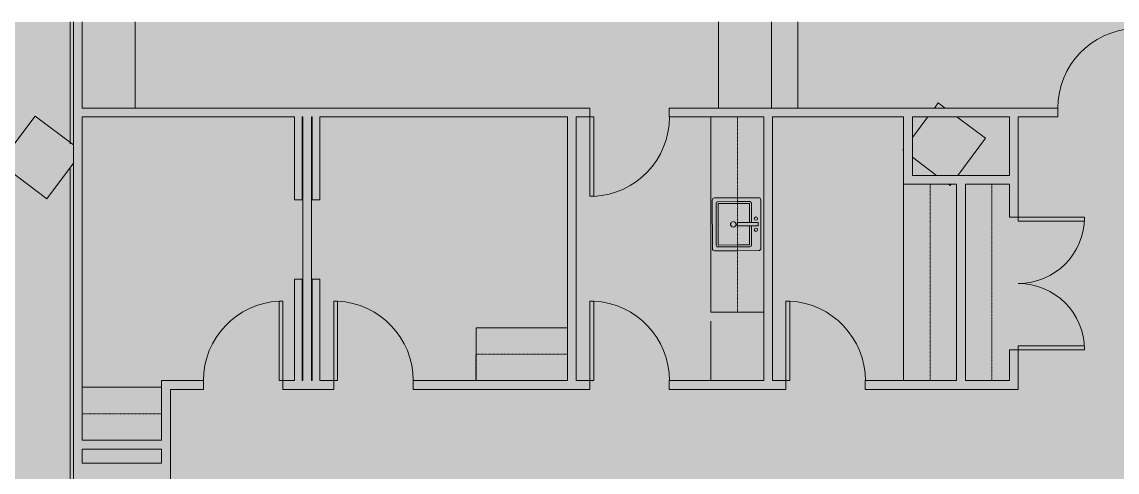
# Model space of a CAD drawing. Header units: inches. Extents: x 41 to 1584, y -595 to 378.
# Drawn here: x 519.4 to 1015.9, y 169 to 373 of the extents above; entities that cross this region are included whole.
import ezdxf

# ---------------------------------------------------------------- set-up
doc = ezdxf.new("R2010")
doc.units = ezdxf.units.IN
doc.header["$MEASUREMENT"] = 0
doc.linetypes.add('Overhead', pattern=[0.15625, 0.09375, -0.0625])
for name, color, linetype, lineweight in [('A-DETL', 90, 'Continuous', 9), ('A-DETL-GENF', 92, 'Continuous', 9), ('A-DOOR', 31, 'Continuous', 13), ('A-EXIST-WALL-INT', 250, 'Continuous', 9), ('A-WALL', 113, 'Continuous', 13), ('A-WALL-PATT', 111, 'Continuous', 13), ('I-WALL', 2, 'Continuous', 13), ('new block- skin dc_dwg', 8, 'Continuous', 9), ('P-SANR-FIXT', 6, 'Continuous', 13), ('Q-CASE', 31, 'Continuous', 13), ('S-EXIST-COLS', 250, 'Continuous', 9)]:
    doc.layers.add(name, color=color, linetype=linetype, lineweight=lineweight)

# ---------------------------------------------------------------- blocks, each defined once
blk = doc.blocks.new('Single-Flush - 36_ x 84_-1510128-New Construction - Partition Plan')
at = {"layer": 'A-DOOR', "color": 7, "lineweight": 20}
for p, q in [((16.25, 2), (16.25, 38.02)), ((18, 38.02), (16.25, 38.02)), ((18, 2), (18, 38.02)), ((18, 2), (16.25, 2))]:
    blk.add_line(p, q, dxfattribs=at)
at = {"layer": 'A-DOOR', "lineweight": 9}
blk.add_arc((18, 2), 36.07, 92.7812, 180, dxfattribs=at)
blk = doc.blocks.new('Single-Flush - 36_ x 84_-1509972-New Construction - Partition Plan')
at = {"layer": 'A-DOOR', "color": 7, "lineweight": 20}
for p, q in [((16.25, -2), (16.25, -38.02)), ((18, -2), (16.25, -2)), ((18, -2), (18, -38.02)), ((18, -38.02), (16.25, -38.02))]:
    blk.add_line(p, q, dxfattribs=at)
at = {"layer": 'A-DOOR', "lineweight": 9}
blk.add_arc((18, -2), 36.07, 180, 267.2188, dxfattribs=at)
blk = doc.blocks.new('Counter Top _No Backsplash_ - Standard Counter Top-V3-New Construction - Partition Plan')
at = {"layer": 'Q-CASE'}
for q in [(-47.26, 0), (-11.26, -12.05)]:
    blk.add_line((-11.26, 0), q, dxfattribs=at)
blk = doc.blocks.new('Double-Flush - 60_ x 84_-1670312-New Construction - Partition Plan')
at = {"layer": 'A-DOOR', "color": 7, "lineweight": 20}
for p, q in [((-30, 32), (-28.25, 32)), ((-30, 2), (-30, 32)), ((-28.25, 2), (-28.25, 32)), ((28.25, 2), (28.25, 31.95)), ((30, 2), (30, 32)), ((-30, 2), (-28.25, 2)), ((30, 2), (28.25, 2))]:
    blk.add_line(p, q, dxfattribs=at)
at = {"layer": 'A-DOOR', "lineweight": 9}
for centre, start, end in [((-30, 2), 0, 90), ((30, 2), 90, 180)]:
    blk.add_arc(centre, 30, start, end, dxfattribs=at)
blk = doc.blocks.new('Upper Cabinet - Standard Upper Cabinet-1780837-New Construction - Partition Plan')
at = {"layer": 'Q-CASE', "linetype": 'Overhead', "lineweight": 9}
for p, q in [((-47.26, 12), (-11.26, 12)), ((-47.26, 0), (-47.26, 12)), ((-11.26, 12), (-11.26, 0))]:
    blk.add_line(p, q, dxfattribs=at)
at = {"layer": 'Q-CASE'}
blk.add_line((-11.26, 0), (-47.26, 0), dxfattribs=at)
blk = doc.blocks.new('Upper Cabinet - Standard Upper Cabinet-1759021-New Construction - Partition Plan')
at = {"layer": 'Q-CASE'}
blk.add_line((41.78, 0), (-47.26, 0), dxfattribs=at)
at = {"layer": 'Q-CASE', "linetype": 'Overhead', "lineweight": 9}
for p, q in [((-47.26, 0), (-47.26, -12)), ((41.78, -12), (41.78, 0)), ((-47.26, -12), (41.78, -12))]:
    blk.add_line(p, q, dxfattribs=at)
blk = doc.blocks.new('Upper Cabinet - Standard Upper Cabinet-1814856-New Construction - Partition Plan')
at = {"layer": 'Q-CASE', "linetype": 'Overhead', "lineweight": 9}
for p, q in [((-47.26, 12), (41.78, 12)), ((-47.26, 0), (-47.26, 12)), ((41.78, 12), (41.78, 0))]:
    blk.add_line(p, q, dxfattribs=at)
at = {"layer": 'Q-CASE'}
blk.add_line((41.78, 0), (-47.26, 0), dxfattribs=at)
blk = doc.blocks.new('Counter Top _No Backsplash_ - Standard Counter Top-1673684-New Construction - Partition Plan')
at = {"layer": 'Q-CASE'}
for p, q in [((41.78, 0), (-47.26, 0)), ((-47.26, -12), (-47.26, -24)), ((41.78, -12), (41.78, -24)), ((-47.26, -24), (41.78, -24))]:
    blk.add_line(p, q, dxfattribs=at)
blk = doc.blocks.new('Upper Cabinet - Standard Upper Cabinet-1830269-New Construction - Partition Plan')
at = {"layer": 'Q-CASE', "linetype": 'Overhead', "lineweight": 9}
for p, q in [((-47.26, 12), (41.24, 12)), ((-47.26, 0), (-47.26, 12)), ((41.24, 12), (41.24, 0))]:
    blk.add_line(p, q, dxfattribs=at)
at = {"layer": 'Q-CASE'}
blk.add_line((41.24, 0), (-47.26, 0), dxfattribs=at)
blk = doc.blocks.new('Counter Top _No Backsplash_ - Standard Counter Top-1830148-New Construction - Partition Plan')
at = {"layer": 'Q-CASE'}
for p, q in [((41.24, 0), (-47.26, 0)), ((41.31, 0), (41.24, 0)), ((41.31, 0), (41.31, -24)), ((-47.26, -12), (-47.26, -24)), ((-47.26, -24), (41.31, -24))]:
    blk.add_line(p, q, dxfattribs=at)
blk = doc.blocks.new('Counter Top _No Backsplash_ - Standard Counter Top-1732984-New Construction - Partition Plan')
at = {"layer": 'Q-CASE'}
blk.add_line((43.44, 0), (4.41, 0), dxfattribs=at)
blk = doc.blocks.new('Counter Top _No Backsplash_ - Standard Counter Top-1723761-New Construction - Partition Plan')
at = {"layer": 'Q-CASE'}
for p, q in [((-8.23, 0), (-47.26, 0)), ((-47.26, -12), (-8.23, -12))]:
    blk.add_line(p, q, dxfattribs=at)
blk = doc.blocks.new('Counter Top _No Backsplash_ - Standard Counter Top-1732240-New Construction - Partition Plan')
at = {"layer": 'Q-CASE'}
for p, q in [((-5.26, 12), (-5.26, 24)), ((-5.26, 0), (-5.26, 12)), ((-5.26, 0), (-46.61, 0))]:
    blk.add_line(p, q, dxfattribs=at)
blk = doc.blocks.new('Upper Cabinet - Standard Upper Cabinet-1823419-New Construction - Partition Plan')
at = {"layer": 'Q-CASE', "linetype": 'Overhead', "lineweight": 9}
for p, q in [((-47.26, 12), (-5.76, 12)), ((-47.26, 0), (-47.26, 12)), ((-5.76, 12), (-5.76, 0))]:
    blk.add_line(p, q, dxfattribs=at)
at = {"layer": 'Q-CASE'}
blk.add_line((-5.76, 0), (-47.26, 0), dxfattribs=at)
blk = doc.blocks.new('Single-Flush - 36_ x 84_ PANELED-1861567-New Construction - Partition Plan')
at = {"layer": 'A-DOOR', "color": 7, "lineweight": 20}
for p, q in [((16.25, 2), (16.25, 38.02)), ((18, 38.02), (16.25, 38.02)), ((18, 2), (18, 38.02)), ((18, 2), (16.25, 2))]:
    blk.add_line(p, q, dxfattribs=at)
at = {"layer": 'A-DOOR', "lineweight": 9}
blk.add_arc((18, 2), 36.07, 92.7812, 180, dxfattribs=at)
blk = doc.blocks.new('Counter Top _No Backsplash_ - Standard Counter Top-1723731-New Construction - Partition Plan')
at = {"layer": 'Q-CASE'}
for p, q in [((-8.23, 0), (-47.26, 0)), ((-47.26, -24), (-8.23, -24))]:
    blk.add_line(p, q, dxfattribs=at)
blk = doc.blocks.new('Counter Top _No Backsplash_ - Standard Counter Top-V4-New Construction - Partition Plan')
at = {"layer": 'Q-CASE'}
for p, q in [((-8.23, 0), (-47.26, 0)), ((-47.26, 0), (-47.26, -23.94)), ((-47.26, -23.94), (-47.26, -24)), ((-47.26, -24), (-8.23, -24))]:
    blk.add_line(p, q, dxfattribs=at)
blk = doc.blocks.new('Sink-Single - 2D - Default-V5-New Construction - Partition Plan')
at = {"layer": 'P-SANR-FIXT'}
for p, q in [((-12, -2.5), (-12, -12.78)), ((11, -1.5), (-11, -1.5)), ((-10.25, -4), (-10.25, -12.79)), ((9.5, -3.25), (-9.5, -3.25)), ((-9.37, -12.79), (-9.37, -4.13)), ((-9.37, -4.13), (9.38, -4.13)), ((9.38, -4.13), (9.38, -12.88)), ((10.25, -12.88), (10.25, -4)), ((12, -12.89), (12, -2.5)), ((-12, -12.78), (-12, -22.5)), ((-10.25, -12.79), (-10.25, -18.5)), ((-9.37, -18.37), (-9.37, -12.79)), ((0.74, -12.75), (-0.76, -12.75)), ((-0.76, -12.75), (-0.76, -12.83)), ((-0.76, -12.83), (-0.76, -22.25)), ((0.74, -12.84), (0.74, -12.75)), ((0.74, -22.25), (0.74, -12.84)), ((9.38, -12.88), (9.38, -18.37)), ((10.25, -18.5), (10.25, -12.88)), ((12, -22.5), (12, -12.89)), ((-9.5, -19.25), (-0.76, -19.25)), ((-0.76, -18.37), (-9.37, -18.37)), ((9.38, -18.37), (0.74, -18.37)), ((0.74, -19.25), (9.5, -19.25)), ((-11, -23.5), (11, -23.5)), ((-0.76, -22.25), (0.74, -22.25))]:
    blk.add_line(p, q, dxfattribs=at)
for centre, radius, start, end in [((-11, -2.5), 1, 135, 180), ((-11, -2.5), 1, 90, 135), ((-9.5, -4), 0.75, 90, 180), ((9.5, -4), 0.75, 45, 90), ((9.5, -4), 0.75, 360, 45), ((11, -2.5), 1, 45, 90), ((11, -2.5), 1, 0, 45), ((-0.03, -11), 1.25, 72, 180), ((-0.03, -11), 1.25, 360, 72), ((-0.03, -11), 1.25, 180, 288), ((-0.03, -11), 1.25, 288, 324), ((-0.03, -11), 1.25, 324, 0), ((-9.5, -18.5), 0.75, 180, 270), ((9.5, -18.5), 0.75, 270, 0), ((-11, -22.5), 1, 180, 270), ((-2.5, -21.25), 0.75, 360, 180), ((-2.5, -21.25), 0.75, 180, 360), ((2.5, -21.25), 0.75, 360, 180), ((2.5, -21.25), 0.75, 180, 360), ((11, -22.5), 1, 270, 0)]:
    blk.add_arc(centre, radius, start, end, dxfattribs=at)
blk = doc.blocks.new('new block- skin dc_dwg-1925045-New Construction - Partition Plan')
at = {"layer": 'A-EXIST-WALL-INT'}
for p, q in [((1772.03, 1722.8), (1772.03, 1667.55)), ((1777.5, 1683.77), (1777.5, 1722.8)), ((1777.5, 1664.05), (1777.5, 1679.77)), ((1772.03, 1260.58), (1772.03, 1656.76))]:
    blk.add_line(p, q, dxfattribs=at)
at = {"layer": 'S-EXIST-COLS'}
for p, q in [((2153.87, 1670.46), (2160.86, 1679.77)), ((2174.04, 1679.77), (2187, 1670.05)), ((2187, 1670.05), (2174.39, 1653.24)), ((1773.5, 1658.72), (1761.45, 1642.66)), ((2164.83, 1653.24), (2153.87, 1661.46))]:
    blk.add_line(p, q, dxfattribs=at)
at = {"layer": 'S-EXIST-COLS', "flags": 128}
for points in [[(2163.86, 1683.77), (2165.6, 1686.1), (2168.7, 1683.77)], [(1761.45, 1642.66), (1740.03, 1658.72), (1756.1, 1680.1), (1773.5, 1667.05)], [(2149.87, 1664.46), (2149.55, 1664.7), (2149.87, 1665.13)], [(2171.39, 1649.24), (2170.95, 1648.65), (2170.17, 1649.24)]]:
    blk.add_lwpolyline(points, dxfattribs=at)

msp = doc.modelspace()

# ---------------------------------------------------------------- hatches: boundary and pattern name
at = {"layer": 'A-DETL-GENF'}
h = msp.add_hatch(color=9, dxfattribs=at)
h.paths.add_polyline_path([(542.63, -380.32), (546.8, -366.56), (546.8, -307.17), (446.55, -307.17), (446.55, -95.21), (327.43, -95.21), (327.43, -21.59), (335.12, -21.59), (335.12, -89.21), (542.72, -89.21), (542.72, 373.01), (421.56, 373.01), (421.56, 359.53), (403.33, 359.53), (403.33, 228.53), (448.73, 228.53), (485.79, 277.77), (488.61, 275.65), (450.48, 225.03), (403.33, 225.03), (403.33, 29.79), (379.33, 29.79), (379.33, 38.29), (336.33, 38.29), (336.33, 29.79), (312.33, 29.79), (312.33, 41.79), (399.83, 41.79), (399.83, 137.79), (379.33, 137.79), (379.33, 142), (336.33, 142), (336.33, 137.79), (315.18, 137.79), (315.18, 110.79), (301.43, 110.79), (301.43, 176.79), (315.18, 176.79), (315.18, 149.79), (336.33, 149.79), (336.33, 145.29), (379.33, 145.29), (379.33, 149.79), (399.83, 149.79), (399.83, 245.91), (315.18, 245.91), (315.18, 218.79), (301.43, 218.79), (301.43, 278.79), (315.18, 278.79), (315.18, 249.19), (399.83, 249.19), (399.83, 349.79), (315.18, 349.79), (315.18, 320.79), (301.43, 320.79), (301.43, 373.01), (187.1, 373.01), (187.1, -319.17), (374.39, -319.17), (374.39, -343.99), (395.71, -347.02), (416.97, -350.49), (438.15, -354.39), (459.25, -358.72), (480.26, -363.48), (501.16, -368.67), (521.95, -374.28), (534.46, -377.93)], flags=0)
h.paths.add_polyline_path([(301.43, -21.59), (301.43, 68.79), (308.62, 68.79), (308.62, -21.59)], flags=0)
h.paths.add_polyline_path([(416.09, 363.03), (416.09, 373.01), (314.09, 373.01), (314.09, 363.03), (403.33, 363.03)], flags=0)
h = msp.add_hatch(color=254, dxfattribs=at)
h.paths.add_polyline_path([(1391.56, 18.59), (1550.03, 18.59), (1546.24, 34.3), (1541.78, 50.51), (1537.22, 65.34), (1532, 80.64), (1526.31, 95.77), (1520.17, 110.72), (1513.56, 125.47), (1506.51, 140.02), (1499.01, 154.34), (1491.07, 168.42), (1482.71, 182.25), (1476.82, 191.35), (1462.37, 181.96), (1410.72, 181.96), (1410.72, 210.41), (1414.72, 210.41), (1414.72, 185.96), (1461.18, 185.96), (1474.65, 194.71), (1473.92, 195.82), (1464.72, 209.12), (1455.12, 222.12), (1445.13, 234.82), (1434.75, 247.21), (1423.99, 259.28), (1412.86, 271.01), (1401.39, 282.39), (1389.56, 293.41), (1377.41, 304.07), (1370.57, 309.7), (1367.63, 305.79), (1333.38, 305.79), (1333.38, 210.41), (1374.72, 210.41), (1374.72, 206.41), (1337.38, 206.41), (1337.38, 187.91), (1333.38, 187.91), (1333.38, 206.41), (1323.72, 206.41), (1323.72, 210.41), (1329.38, 210.41), (1329.38, 321.4), (1329.63, 321.22), (1339.06, 333.73), (1286.93, 373.01), (546.72, 373.01), (546.72, 333.98), (776.88, 333.98), (776.88, 329.98), (770.72, 329.98), (770.72, 210.41), (776.88, 210.41), (776.88, 206.41), (696.72, 206.41), (696.72, 210.41), (766.72, 210.41), (766.72, 329.98), (654.47, 329.98), (654.47, 292.38), (650.97, 292.38), (650.97, 329.98), (650.72, 329.98), (650.72, 210.41), (650.97, 210.41), (650.97, 256.38), (654.47, 256.38), (654.47, 210.41), (660.72, 210.41), (660.72, 206.41), (637.72, 206.41), (637.72, 210.41), (642.97, 210.41), (642.97, 256.38), (646.47, 256.38), (646.47, 210.41), (646.72, 210.41), (646.72, 329.98), (646.47, 329.98), (646.47, 292.38), (642.97, 292.38), (642.97, 329.98), (546.72, 329.98), (546.72, 183.41), (582.72, 183.41), (582.72, 210.41), (601.72, 210.41), (601.72, 206.41), (586.72, 206.41), (586.72, 145.96), (619.72, 145.96), (619.72, 141.96), (582.72, 141.96), (582.72, 168.96), (546.72, 168.96), (546.72, 22.57), (662.97, 22.57), (662.97, 64.42), (666.47, 64.42), (666.47, 22.57), (666.72, 22.57), (666.72, 141.96), (666.47, 141.96), (666.47, 100.11), (662.97, 100.11), (662.97, 141.96), (655.72, 141.96), (655.72, 145.96), (676.72, 145.96), (676.72, 141.96), (670.72, 141.96), (670.72, 22.57), (783.97, 22.57), (783.97, 64.11), (787.47, 64.11), (787.47, 22.57), (787.72, 22.57), (787.72, 99.65), (787.47, 99.84), (787.47, 98.7), (783.97, 98.7), (783.97, 102.47), (768.72, 113.96), (768.72, 141.96), (712.72, 141.96), (712.72, 145.96), (868.72, 145.96), (868.72, 141.96), (806.22, 141.96), (806.22, 120.9), (791.72, 101.64), (791.72, 22.57), (910.97, 22.57), (910.97, 64.11), (914.47, 64.11), (914.47, 22.57), (914.72, 22.57), (914.72, 141.96), (914.47, 141.96), (914.47, 98.11), (910.97, 98.11), (910.97, 141.96), (904.72, 141.96), (904.72, 145.96), (1132.65, 145.96), (1132.65, 141.96), (1042.72, 141.96), (1042.72, 22.57), (1174.9, 22.57), (1174.9, 64.11), (1178.4, 64.11), (1178.4, 22.57), (1178.65, 22.57), (1178.65, 141.96), (1178.4, 141.96), (1178.4, 97.22), (1174.9, 97.22), (1174.9, 141.96), (1168.65, 141.96), (1168.65, 145.96), (1232.72, 145.96), (1232.72, 141.96), (1214.72, 141.96), (1214.72, 125.28), (1202.65, 109.84), (1202.65, 22.57), (1274.72, 22.57), (1274.72, 141.96), (1268.72, 141.96), (1268.72, 145.96), (1284.72, 145.96), (1284.72, 141.96), (1278.72, 141.96), (1278.72, 22.57), (1390.92, 22.57), (1406.9, 27.46), (1406.9, 64.11), (1410.4, 64.11), (1410.4, 28.53), (1410.72, 28.63), (1410.72, 141.96), (1410.65, 141.96), (1410.65, 98.11), (1406.65, 98.11), (1406.65, 141.96), (1320.72, 141.96), (1320.72, 145.96), (1333.38, 145.96), (1333.38, 151.91), (1337.38, 151.91), (1337.38, 145.96), (1414.72, 145.96), (1414.72, 43.76), (1450.72, 43.76), (1450.72, 39.76), (1414.72, 39.76), (1414.72, 29.85), (1446.72, 39.63), (1446.72, 35.45), (1401.39, 21.59)], flags=0)
h.paths.add_polyline_path([(1185.76, 22.57), (1198.65, 22.57), (1198.65, 105.58), (1182.65, 105.58), (1182.65, 22.57)], flags=0)
h.paths.add_polyline_path([(788.51, 104.05), (802.22, 122.24), (802.22, 141.96), (772.72, 141.96), (772.72, 115.96), (787.72, 104.66)], flags=0)
h.paths.add_polyline_path([(1197.37, 109.58), (1210.72, 126.65), (1210.72, 141.96), (1182.65, 141.96), (1182.65, 109.58)], flags=0)
h.paths.add_polyline_path([(580.9, 172.96), (582.72, 172.96), (582.72, 179.41), (546.72, 179.41), (546.72, 172.96)], flags=0)
h.paths.add_polyline_path([(1182.65, 206.41), (1160.82, 206.41), (1160.82, 210.41), (1223.84, 210.41), (1223.84, 318.54), (1114.82, 318.54), (1114.82, 210.41), (1124.82, 210.41), (1124.82, 206.41), (1104.82, 206.41), (1104.82, 210.41), (1110.82, 210.41), (1110.82, 318.54), (1035.09, 318.54), (1035.09, 210.41), (1068.82, 210.41), (1068.82, 206.41), (1031.09, 206.41), (1031.09, 329.98), (1025.09, 329.98), (1025.09, 333.98), (1031.09, 333.98), (1031.09, 372.02), (1035.09, 372.02), (1035.09, 322.54), (1227.84, 322.54), (1227.84, 210.41), (1287.72, 210.41), (1287.72, 206.41), (1210.72, 206.41)], flags=0)
h.paths.add_polyline_path([(967.09, 206.41), (901.72, 206.41), (901.72, 210.41), (943.09, 210.41), (943.09, 299.45), (919.09, 299.45), (919.09, 329.98), (859.72, 329.98), (859.72, 210.41), (865.72, 210.41), (865.72, 206.41), (812.88, 206.41), (812.88, 210.41), (855.72, 210.41), (855.72, 329.98), (812.88, 329.98), (812.88, 333.98), (989.09, 333.98), (989.09, 329.98), (971.09, 329.98), (971.09, 284.45), (967.09, 284.45), (967.09, 299.45), (947.09, 299.45), (947.09, 210.41), (967.09, 210.41), (967.09, 224.45), (971.09, 224.45), (971.09, 206.41)], flags=0)
h.paths.add_polyline_path([(947.09, 303.45), (967.09, 303.45), (967.09, 329.98), (923.09, 329.98), (923.09, 303.45), (943.09, 303.45)], flags=0)
h.paths.add_polyline_path([(1352.15, 309.79), (1365.64, 309.79), (1367.48, 312.24), (1364.25, 314.87), (1358.84, 319.05), (1351.86, 309.79)], flags=0)
h.paths.add_polyline_path([(1335.24, 309.79), (1344.8, 309.79), (1333.38, 318.39), (1333.38, 309.79)], flags=0)
h.paths.add_polyline_path([(1348.52, 312), (1355.68, 321.5), (1351.44, 324.74), (1342.3, 331.38), (1335.24, 322), (1347.78, 312.55)], flags=0)
at = {"layer": 'A-WALL-PATT'}
for points in [[(542.72, -89.21), (546.72, -89.21), (546.72, 373.01), (542.72, 373.01), (542.72, 129.76)], [(646.47, 292.38), (646.47, 329.98), (642.97, 329.98), (642.97, 292.38)], [(646.72, 210.41), (650.72, 210.41), (650.72, 329.98), (646.72, 329.98), (646.72, 251.39)], [(654.47, 292.38), (654.47, 329.98), (650.97, 329.98), (650.97, 292.38)], [(770.72, 210.41), (770.72, 329.98), (766.72, 329.98), (766.72, 210.41), (767.37, 210.41)], [(855.72, 210.41), (859.72, 210.41), (859.72, 329.98), (855.72, 329.98), (855.72, 241.48)], [(919.09, 303.45), (923.09, 303.45), (923.09, 329.98), (919.09, 329.98), (919.09, 329.74)], [(943.09, 299.45), (967.09, 299.45), (967.09, 303.45), (919.09, 303.45), (919.09, 299.45), (931.09, 299.45)], [(947.09, 210.41), (947.09, 299.45), (943.09, 299.45), (943.09, 210.41)], [(642.97, 210.41), (646.47, 210.41), (646.47, 256.38), (642.97, 256.38), (642.97, 251.39)], [(654.47, 210.41), (654.47, 256.38), (650.97, 256.38), (650.97, 210.41)], [(586.72, 141.96), (586.72, 210.41), (582.72, 210.41), (582.72, 141.96)], [(582.72, 179.41), (582.72, 183.36), (546.72, 183.36), (546.72, 179.41)], [(582.72, 168.96), (582.72, 172.96), (546.72, 172.96), (546.72, 168.96), (582.24, 168.96)]]:
    msp.add_hatch(color=8, dxfattribs=at).paths.add_polyline_path(points, flags=0)
h = msp.add_hatch(color=8, dxfattribs=at)
h.paths.add_polyline_path([(1031.09, 329.98), (1031.09, 333.98), (1025.09, 333.98), (1025.09, 329.98), (1030.67, 329.98)], flags=0)
h.paths.add_polyline_path([(989.09, 329.98), (989.09, 333.98), (812.88, 333.98), (812.88, 329.98), (971.09, 329.98)], flags=0)
h.paths.add_polyline_path([(546.72, 329.98), (776.88, 329.98), (776.88, 333.98), (546.72, 333.98)], flags=0)
h = msp.add_hatch(color=8, dxfattribs=at)
h.paths.add_polyline_path([(967.09, 210.41), (971.09, 210.41), (971.09, 224.45), (967.09, 224.45)], flags=0)
h.paths.add_polyline_path([(971.09, 284.45), (971.09, 329.98), (967.09, 329.98), (967.09, 284.45)], flags=0)
h = msp.add_hatch(color=8, dxfattribs=at)
h.paths.add_polyline_path([(971.09, 206.41), (971.09, 210.41), (901.72, 210.41), (901.72, 206.41), (959.09, 206.41)], flags=0)
h.paths.add_polyline_path([(812.88, 206.41), (865.72, 206.41), (865.72, 210.41), (812.88, 210.41)], flags=0)
h.paths.add_polyline_path([(767.37, 206.41), (776.88, 206.41), (776.88, 210.41), (696.72, 210.41), (696.72, 206.41), (766.72, 206.41)], flags=0)
h.paths.add_polyline_path([(660.72, 206.41), (660.72, 210.41), (637.72, 210.41), (637.72, 206.41), (654.47, 206.41)], flags=0)
h.paths.add_polyline_path([(601.72, 206.41), (601.72, 210.41), (586.72, 210.41), (586.72, 206.41)], flags=0)

# ---------------------------------------------------------------- linework, layer by layer
at = {"layer": 'A-DETL', "lineweight": 13}
msp.add_line((831.72, 237.41), (831.72, 210.41), dxfattribs=at)
at = {"layer": 'A-WALL', "color": 7, "lineweight": 20}
for p, q in [((542.72, 373.01), (542.72, -89.21)), ((546.72, 333.98), (546.72, 373.01)), ((776.88, 333.98), (546.72, 333.98)), ((776.88, 329.98), (776.88, 333.98)), ((989.09, 333.98), (812.88, 333.98)), ((812.88, 333.98), (812.88, 329.98)), ((989.09, 329.98), (989.09, 333.98)), ((546.72, 183.41), (546.72, 329.98)), ((546.72, 329.98), (642.97, 329.98)), ((646.47, 329.98), (646.72, 329.98)), ((646.72, 329.98), (646.72, 210.41)), ((650.72, 210.41), (650.72, 329.98)), ((650.72, 329.98), (650.97, 329.98)), ((654.47, 329.98), (766.72, 329.98)), ((766.72, 329.98), (766.72, 210.41)), ((770.72, 210.41), (770.72, 329.98)), ((770.72, 329.98), (776.88, 329.98)), ((812.88, 329.98), (855.72, 329.98)), ((855.72, 329.98), (855.72, 210.41)), ((859.72, 329.98), (919.09, 329.98)), ((859.72, 210.41), (859.72, 329.98)), ((919.09, 329.98), (919.09, 299.45)), ((923.09, 329.98), (967.09, 329.98)), ((923.09, 303.45), (923.09, 329.98)), ((967.09, 329.98), (967.09, 303.45)), ((971.09, 284.45), (971.09, 329.98)), ((971.09, 329.98), (989.09, 329.98)), ((967.09, 303.45), (923.09, 303.45)), ((919.09, 299.45), (943.09, 299.45)), ((943.09, 299.45), (943.09, 210.41)), ((947.09, 299.45), (967.09, 299.45)), ((947.09, 210.41), (947.09, 299.45)), ((967.09, 299.45), (967.09, 284.45)), ((967.09, 284.45), (971.09, 284.45)), ((971.09, 224.45), (967.09, 224.45)), ((967.09, 224.45), (967.09, 210.41)), ((971.09, 206.41), (971.09, 224.45)), ((582.72, 210.41), (582.72, 183.41)), ((601.72, 210.41), (582.72, 210.41)), ((601.72, 206.41), (601.72, 210.41)), ((642.97, 210.41), (637.72, 210.41)), ((637.72, 210.41), (637.72, 206.41)), ((646.72, 210.41), (646.47, 210.41)), ((650.97, 210.41), (650.72, 210.41)), ((660.72, 210.41), (654.47, 210.41)), ((660.72, 206.41), (660.72, 210.41)), ((766.72, 210.41), (696.72, 210.41)), ((696.72, 210.41), (696.72, 206.41)), ((776.88, 210.41), (770.72, 210.41)), ((776.88, 206.41), (776.88, 210.41)), ((855.72, 210.41), (812.88, 210.41)), ((812.88, 210.41), (812.88, 206.41)), ((865.72, 210.41), (859.72, 210.41)), ((865.72, 206.41), (865.72, 210.41)), ((943.09, 210.41), (901.72, 210.41)), ((901.72, 210.41), (901.72, 206.41)), ((967.09, 210.41), (947.09, 210.41)), ((586.72, 145.96), (586.72, 206.41)), ((586.72, 206.41), (601.72, 206.41)), ((637.72, 206.41), (660.72, 206.41)), ((696.72, 206.41), (776.88, 206.41)), ((812.88, 206.41), (865.72, 206.41)), ((901.72, 206.41), (971.09, 206.41)), ((582.72, 183.41), (546.72, 183.41)), ((546.72, 172.96), (546.72, 179.41)), ((546.72, 179.41), (582.72, 179.41)), ((582.72, 179.41), (582.72, 172.96)), ((582.72, 172.96), (546.72, 172.96))]:
    msp.add_line(p, q, dxfattribs=at)
at = {"layer": 'I-WALL', "color": 7, "lineweight": 20}
for p, q in [((642.97, 329.98), (642.97, 292.38)), ((646.47, 292.38), (646.47, 329.98)), ((650.97, 329.98), (650.97, 292.38)), ((654.47, 292.38), (654.47, 329.98)), ((642.97, 292.38), (646.47, 292.38)), ((650.97, 292.38), (654.47, 292.38)), ((646.47, 256.38), (642.97, 256.38)), ((642.97, 256.38), (642.97, 210.41)), ((646.47, 210.41), (646.47, 256.38)), ((654.47, 256.38), (650.97, 256.38)), ((650.97, 256.38), (650.97, 210.41)), ((654.47, 210.41), (654.47, 256.38))]:
    msp.add_line(p, q, dxfattribs=at)

# ---------------------------------------------------------------- block references
at = {"layer": 'A-DOOR'}
for name, p in [('Single-Flush - 36_ x 84_ PANELED-1861567-New Construction - Partition Plan', (1007.09, 331.98)), ('Single-Flush - 36_ x 84_-1510128-New Construction - Partition Plan', (619.72, 208.41))]:
    msp.add_blockref(name, p, dxfattribs=at)
for name, p, rotation in [('Single-Flush - 36_ x 84_-1510128-New Construction - Partition Plan', (794.88, 331.98), 180), ('Double-Flush - 60_ x 84_-1670312-New Construction - Partition Plan', (969.09, 254.45), 269.9999999999998), ('Single-Flush - 36_ x 84_-1509972-New Construction - Partition Plan', (678.72, 208.41), 180), ('Single-Flush - 36_ x 84_-1509972-New Construction - Partition Plan', (794.88, 208.41), 180), ('Single-Flush - 36_ x 84_-1509972-New Construction - Partition Plan', (883.72, 208.41), 180)]:
    msp.add_blockref(name, p, dxfattribs=dict(at, rotation=rotation))
at = {"layer": 'new block- skin dc_dwg', "color": 250}
msp.add_blockref('new block- skin dc_dwg-1925045-New Construction - Partition Plan', (-1230.78, -1349.79), dxfattribs=at)
at = {"layer": 'P-SANR-FIXT', "rotation": 90.26510751020056}
msp.add_blockref('Sink-Single - 2D - Default-V5-New Construction - Partition Plan', (830.88, 281.24), dxfattribs=at)
at = {"layer": 'Q-CASE'}
for name, p, rotation in [('Counter Top _No Backsplash_ - Standard Counter Top-1732984-New Construction - Partition Plan', (570.72, 377.42), 270.0000000000001), ('Counter Top _No Backsplash_ - Standard Counter Top-1723731-New Construction - Partition Plan', (835.22, 381.25), 90.00000000000021), ('Counter Top _No Backsplash_ - Standard Counter Top-V4-New Construction - Partition Plan', (835.22, 381.25), 90.00000000000021), ('Counter Top _No Backsplash_ - Standard Counter Top-1723761-New Construction - Partition Plan', (859.15, 381.25), 90.00000000000021), ('Counter Top _No Backsplash_ - Standard Counter Top-1830148-New Construction - Partition Plan', (855.72, 282.72), 270.0000000000001), ('Upper Cabinet - Standard Upper Cabinet-1830269-New Construction - Partition Plan', (855.72, 288.75), 89.99999999999982), ('Counter Top _No Backsplash_ - Standard Counter Top-1673684-New Construction - Partition Plan', (943.09, 252.19), 270.0000000000001), ('Upper Cabinet - Standard Upper Cabinet-1814856-New Construction - Partition Plan', (943.09, 257.67), 89.99999999999982), ('Upper Cabinet - Standard Upper Cabinet-1759021-New Construction - Partition Plan', (947.09, 257.67), 90.0000000000002), ('Counter Top _No Backsplash_ - Standard Counter Top-1732240-New Construction - Partition Plan', (720.11, 234.41), 180)]:
    msp.add_blockref(name, p, dxfattribs=dict(at, rotation=rotation))
for name, p in [('Upper Cabinet - Standard Upper Cabinet-1823419-New Construction - Partition Plan', (772.48, 210.41)), ('Counter Top _No Backsplash_ - Standard Counter Top-V3-New Construction - Partition Plan', (593.98, 207.41)), ('Upper Cabinet - Standard Upper Cabinet-1780837-New Construction - Partition Plan', (593.98, 183.36))]:
    msp.add_blockref(name, p, dxfattribs=at)

doc.saveas('drawing.dxf')
